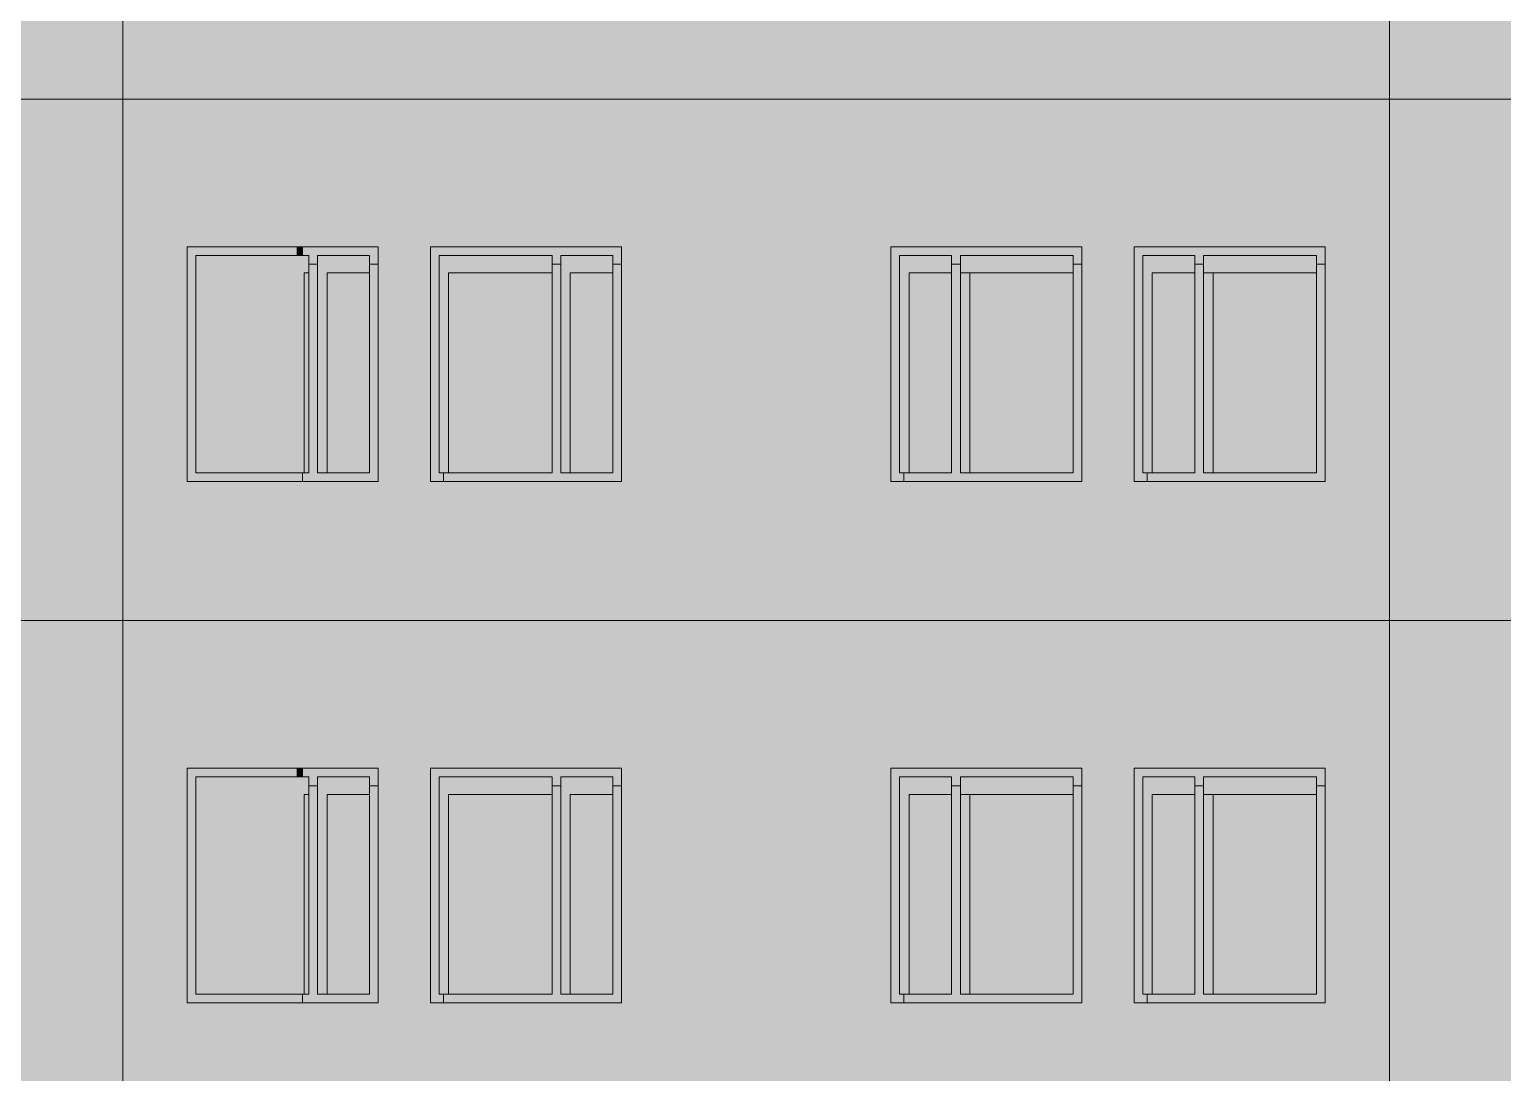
# Model space of a CAD drawing. Header units: millimetres. Extents: x 145836 to 266027, y 108786 to 206069.
# Drawn here: x 159283 to 163523, y 187599 to 190599 of the extents above; entities that cross this region are included whole.
import ezdxf

# ---------------------------------------------------------------- set-up
doc = ezdxf.new("R2010")
doc.units = ezdxf.units.MM
doc.layers.get('0').update_dxf_attribs({"color": 250})
doc.layers.add('hatch1', color=7, linetype='Continuous')

msp = doc.modelspace()

# ---------------------------------------------------------------- hatches: boundary and pattern name
at = {"lineweight": 13, "true_color": 0x787878}
h = msp.add_hatch(color=8, dxfattribs=at)
h.dxf.hatch_style = 1
h.paths.add_polyline_path([(160052.1, 189974), (159737.1, 189974), (159737.1, 189299), (160052.1, 189299), (160052.1, 189324), (159762.1, 189324), (159762.1, 189949), (160052.1, 189949)])
h.paths.add_polyline_path([(160069, 189324), (160052.1, 189324), (160052.1, 189299), (160069, 189299)])
h = msp.add_hatch(color=8, dxfattribs=at)
h.dxf.hatch_style = 1
h.paths.add_polyline_path([(160069, 189974), (160052.1, 189974), (160052.1, 189949), (160069, 189949)])
at = {"lineweight": 13}
h = msp.add_hatch(color=253, dxfattribs=at)
h.dxf.hatch_style = 1
h.paths.add_polyline_path([(160287.1, 189974), (160069, 189974), (160069, 189949), (160087.1, 189949), (160087.1, 189924), (160112.1, 189924), (160112.1, 189949), (160262.1, 189949), (160262.1, 189924), (160287.1, 189924)])
h = msp.add_hatch(color=253, dxfattribs=at)
h.dxf.hatch_style = 1
h.paths.add_polyline_path([(160787.1, 189949), (160787.1, 189924), (160812.1, 189924), (160812.1, 189949), (160962.1, 189949), (160962.1, 189924), (160987.1, 189924), (160987.1, 189974), (160437.1, 189974), (160437.1, 189299), (160474.5, 189299), (160474.5, 189324), (160462.1, 189324), (160462.1, 189949)])
at = {"lineweight": 20}
for color, points in [(253, [(161762.1, 189974), (161762.1, 189299), (161799.5, 189299), (161799.5, 189324), (161787.1, 189324), (161787.1, 189949), (161937.1, 189949), (161937.1, 189924), (161962.1, 189924), (161962.1, 189949), (162287.1, 189949), (162287.1, 189924), (162312.1, 189924), (162312.1, 189974)]), (253, [(162462.1, 189299), (162499.5, 189299), (162499.5, 189324), (162487.1, 189324), (162487.1, 189949), (162637.1, 189949), (162637.1, 189924), (162662.1, 189924), (162662.1, 189949), (162987.1, 189949), (162987.1, 189924), (163012.1, 189924), (163012.1, 189974), (162462.1, 189974)]), (255, [(162287.1, 189324), (161962.1, 189324), (161962.1, 189924), (161937.1, 189924), (161937.1, 189324), (161799.5, 189324), (161799.5, 189299), (162312.1, 189299), (162312.1, 189924), (162287.1, 189924)]), (253, [(161762.1, 188474), (161762.1, 187799), (161799.5, 187799), (161799.5, 187824), (161787.1, 187824), (161787.1, 188449), (161937.1, 188449), (161937.1, 188424), (161962.1, 188424), (161962.1, 188449), (162287.1, 188449), (162287.1, 188424), (162312.1, 188424), (162312.1, 188474)]), (253, [(162462.1, 187799), (162499.5, 187799), (162499.5, 187824), (162487.1, 187824), (162487.1, 188449), (162637.1, 188449), (162637.1, 188424), (162662.1, 188424), (162662.1, 188449), (162987.1, 188449), (162987.1, 188424), (163012.1, 188424), (163012.1, 188474), (162462.1, 188474)]), (255, [(162287.1, 187824), (161962.1, 187824), (161962.1, 188424), (161937.1, 188424), (161937.1, 187824), (161799.5, 187824), (161799.5, 187799), (162312.1, 187799), (162312.1, 188424), (162287.1, 188424)])]:
    msp.add_hatch(color=color, dxfattribs=at).paths.add_polyline_path(points)
at = {"lineweight": 13, "true_color": 0x5c6d75}
h = msp.add_hatch(color=147, dxfattribs=at)
h.dxf.hatch_style = 1
h.paths.add_polyline_path([(160087.1, 189949), (160052.1, 189949), (160052.1, 189324), (160073.9, 189324), (160073.9, 189899), (160087.1, 189899)])
h.paths.add_polyline_path([(160052.1, 189949), (159762.1, 189949), (159762.1, 189324), (160052.1, 189324)])
h = msp.add_hatch(color=147, dxfattribs=at)
h.dxf.hatch_style = 1
h.paths.add_polyline_path([(160262.1, 189899), (160262.1, 189949), (160112.1, 189949), (160112.1, 189324), (160139.5, 189324), (160139.5, 189899)])
h = msp.add_hatch(color=147, dxfattribs=at)
h.paths.add_polyline_path([(160787.1, 189899), (160787.1, 189949), (160462.1, 189949), (160462.1, 189324), (160489.5, 189324), (160489.5, 189899)])
h.paths.add_polyline_path([(160962.1, 189899), (160962.1, 189949), (160812.1, 189949), (160812.1, 189324), (160839.5, 189324), (160839.5, 189899)])
at = {"lineweight": 20, "true_color": 0x5c6d75}
h = msp.add_hatch(color=147, dxfattribs=at)
h.paths.add_polyline_path([(162287.1, 189899), (162287.1, 189949), (161962.1, 189949), (161962.1, 189899)])
h.paths.add_polyline_path([(161937.1, 189899), (161937.1, 189949), (161787.1, 189949), (161787.1, 189324), (161814.5, 189324), (161814.5, 189899)])
for points in [[(162487.1, 189949), (162487.1, 189324), (162514.5, 189324), (162514.5, 189899), (162637.1, 189899), (162637.1, 189949)], [(162987.1, 189899), (162987.1, 189949), (162662.1, 189949), (162662.1, 189899)], [(162487.1, 188449), (162487.1, 187824), (162514.5, 187824), (162514.5, 188399), (162637.1, 188399), (162637.1, 188449)], [(162987.1, 188399), (162987.1, 188449), (162662.1, 188449), (162662.1, 188399)]]:
    msp.add_hatch(color=147, dxfattribs=at).paths.add_polyline_path(points)
at = {"lineweight": 13}
h = msp.add_hatch(color=255, dxfattribs=at)
h.dxf.hatch_style = 1
h.paths.add_polyline_path([(160287.1, 189924), (160262.1, 189924), (160262.1, 189324), (160112.1, 189324), (160112.1, 189924), (160087.1, 189924), (160087.1, 189324), (160069, 189324), (160069, 189299), (160287.1, 189299)])
h.paths.add_polyline_path([(160987.1, 189924), (160962.1, 189924), (160962.1, 189324), (160812.1, 189324), (160812.1, 189924), (160787.1, 189924), (160787.1, 189324), (160474.5, 189324), (160474.5, 189299), (160987.1, 189299)])
at = {"lineweight": 13, "true_color": 0x70858f}
h = msp.add_hatch(color=8, dxfattribs=at)
h.dxf.hatch_style = 1
h.paths.add_polyline_path([(160087.1, 189899), (160073.9, 189899), (160073.9, 189324), (160087.1, 189324)])
h.paths.add_polyline_path([(160262.1, 189899), (160139.5, 189899), (160139.5, 189324), (160262.1, 189324)])
h = msp.add_hatch(color=8, dxfattribs=at)
h.dxf.hatch_style = 1
h.paths.add_polyline_path([(160489.5, 189899), (160489.5, 189324), (160787.1, 189324), (160787.1, 189899)])
h.paths.add_polyline_path([(160839.5, 189324), (160962.1, 189324), (160962.1, 189899), (160839.5, 189899)])
h = msp.add_hatch(color=8, dxfattribs=at)
h.paths.add_polyline_path([(162287.1, 189899), (161989.5, 189899), (161989.5, 189324), (162287.1, 189324)])
h.paths.add_polyline_path([(161814.5, 189324), (161937.1, 189324), (161937.1, 189899), (161814.5, 189899)])
at = {"lineweight": 13, "true_color": 0x5c6d75}
h = msp.add_hatch(color=147, dxfattribs=at)
h.paths.add_polyline_path([(161989.5, 189899), (161962.1, 189899), (161962.1, 189324), (161989.5, 189324)])
h.paths.add_polyline_path([(162662.1, 189324), (162689.5, 189324), (162689.5, 189899), (162662.1, 189899)])
at = {"lineweight": 13}
for points in [[(163012.1, 189924), (162987.1, 189924), (162987.1, 189324), (162662.1, 189324), (162662.1, 189924), (162637.1, 189924), (162637.1, 189324), (162499.5, 189324), (162499.5, 189299), (163012.1, 189299)], [(163012.1, 188424), (162987.1, 188424), (162987.1, 187824), (162662.1, 187824), (162662.1, 188424), (162637.1, 188424), (162637.1, 187824), (162499.5, 187824), (162499.5, 187799), (163012.1, 187799)]]:
    msp.add_hatch(color=255, dxfattribs=at).paths.add_polyline_path(points)
at = {"lineweight": 13, "true_color": 0x70858f}
h = msp.add_hatch(color=8, dxfattribs=at)
h.paths.add_polyline_path([(162689.5, 189324), (162987.1, 189324), (162987.1, 189899), (162689.5, 189899)])
h.paths.add_polyline_path([(162637.1, 189899), (162514.5, 189899), (162514.5, 189324), (162637.1, 189324)])
at = {"lineweight": 13, "true_color": 0x787878}
h = msp.add_hatch(color=8, dxfattribs=at)
h.dxf.hatch_style = 1
h.paths.add_polyline_path([(160052.1, 188474), (159737.1, 188474), (159737.1, 187799), (160052.1, 187799), (160052.1, 187824), (159762.1, 187824), (159762.1, 188449), (160052.1, 188449)])
h.paths.add_polyline_path([(160069, 187824), (160052.1, 187824), (160052.1, 187799), (160069, 187799)])
at = {"lineweight": 13, "true_color": 0x5c6d75}
h = msp.add_hatch(color=147, dxfattribs=at)
h.dxf.hatch_style = 1
h.paths.add_polyline_path([(160087.1, 188449), (160052.1, 188449), (160052.1, 187824), (160073.9, 187824), (160073.9, 188399), (160087.1, 188399)])
h.paths.add_polyline_path([(160052.1, 188449), (159762.1, 188449), (159762.1, 187824), (160052.1, 187824)])
at = {"lineweight": 13, "true_color": 0x787878}
h = msp.add_hatch(color=8, dxfattribs=at)
h.dxf.hatch_style = 1
h.paths.add_polyline_path([(160069, 188474), (160052.1, 188474), (160052.1, 188449), (160069, 188449)])
at = {"lineweight": 13}
h = msp.add_hatch(color=253, dxfattribs=at)
h.dxf.hatch_style = 1
h.paths.add_polyline_path([(160287.1, 188474), (160069, 188474), (160069, 188449), (160087.1, 188449), (160087.1, 188424), (160112.1, 188424), (160112.1, 188449), (160262.1, 188449), (160262.1, 188424), (160287.1, 188424)])
at = {"lineweight": 13, "true_color": 0x5c6d75}
h = msp.add_hatch(color=147, dxfattribs=at)
h.dxf.hatch_style = 1
h.paths.add_polyline_path([(160262.1, 188399), (160262.1, 188449), (160112.1, 188449), (160112.1, 187824), (160139.5, 187824), (160139.5, 188399)])
at = {"lineweight": 13}
h = msp.add_hatch(color=253, dxfattribs=at)
h.dxf.hatch_style = 1
h.paths.add_polyline_path([(160787.1, 188449), (160787.1, 188424), (160812.1, 188424), (160812.1, 188449), (160962.1, 188449), (160962.1, 188424), (160987.1, 188424), (160987.1, 188474), (160437.1, 188474), (160437.1, 187799), (160474.5, 187799), (160474.5, 187824), (160462.1, 187824), (160462.1, 188449)])
at = {"lineweight": 13, "true_color": 0x5c6d75}
h = msp.add_hatch(color=147, dxfattribs=at)
h.paths.add_polyline_path([(160787.1, 188399), (160787.1, 188449), (160462.1, 188449), (160462.1, 187824), (160489.5, 187824), (160489.5, 188399)])
h.paths.add_polyline_path([(160962.1, 188399), (160962.1, 188449), (160812.1, 188449), (160812.1, 187824), (160839.5, 187824), (160839.5, 188399)])
at = {"lineweight": 20, "true_color": 0x5c6d75}
h = msp.add_hatch(color=147, dxfattribs=at)
h.paths.add_polyline_path([(162287.1, 188399), (162287.1, 188449), (161962.1, 188449), (161962.1, 188399)])
h.paths.add_polyline_path([(161937.1, 188399), (161937.1, 188449), (161787.1, 188449), (161787.1, 187824), (161814.5, 187824), (161814.5, 188399)])
at = {"lineweight": 13}
h = msp.add_hatch(color=255, dxfattribs=at)
h.dxf.hatch_style = 1
h.paths.add_polyline_path([(160287.1, 188424), (160262.1, 188424), (160262.1, 187824), (160112.1, 187824), (160112.1, 188424), (160087.1, 188424), (160087.1, 187824), (160069, 187824), (160069, 187799), (160287.1, 187799)])
h.paths.add_polyline_path([(160987.1, 188424), (160962.1, 188424), (160962.1, 187824), (160812.1, 187824), (160812.1, 188424), (160787.1, 188424), (160787.1, 187824), (160474.5, 187824), (160474.5, 187799), (160987.1, 187799)])
at = {"lineweight": 13, "true_color": 0x70858f}
h = msp.add_hatch(color=8, dxfattribs=at)
h.dxf.hatch_style = 1
h.paths.add_polyline_path([(160087.1, 188399), (160073.9, 188399), (160073.9, 187824), (160087.1, 187824)])
h.paths.add_polyline_path([(160262.1, 188399), (160139.5, 188399), (160139.5, 187824), (160262.1, 187824)])
h = msp.add_hatch(color=8, dxfattribs=at)
h.dxf.hatch_style = 1
h.paths.add_polyline_path([(160489.5, 188399), (160489.5, 187824), (160787.1, 187824), (160787.1, 188399)])
h.paths.add_polyline_path([(160839.5, 187824), (160962.1, 187824), (160962.1, 188399), (160839.5, 188399)])
h = msp.add_hatch(color=8, dxfattribs=at)
h.paths.add_polyline_path([(162287.1, 188399), (161989.5, 188399), (161989.5, 187824), (162287.1, 187824)])
h.paths.add_polyline_path([(161814.5, 187824), (161937.1, 187824), (161937.1, 188399), (161814.5, 188399)])
at = {"lineweight": 13, "true_color": 0x5c6d75}
h = msp.add_hatch(color=147, dxfattribs=at)
h.paths.add_polyline_path([(161989.5, 188399), (161962.1, 188399), (161962.1, 187824), (161989.5, 187824)])
h.paths.add_polyline_path([(162662.1, 187824), (162689.5, 187824), (162689.5, 188399), (162662.1, 188399)])
at = {"lineweight": 13, "true_color": 0x70858f}
h = msp.add_hatch(color=8, dxfattribs=at)
h.paths.add_polyline_path([(162689.5, 187824), (162987.1, 187824), (162987.1, 188399), (162689.5, 188399)])
h.paths.add_polyline_path([(162637.1, 188399), (162514.5, 188399), (162514.5, 187824), (162637.1, 187824)])
at = {"layer": 'hatch1', "lineweight": 13, "true_color": 0xf1e5a2}
h = msp.add_hatch(color=41, dxfattribs=at)
h.dxf.hatch_style = 1
h.paths.add_polyline_path([(156067.2, 191899), (156067.2, 191474), (156612.1, 191474), (156612.1, 190799), (156067.2, 190799), (156067.2, 190399), (159552.1, 190399), (159552.1, 191899)])
h.paths.add_polyline_path([(157762.1, 191474), (157762.1, 190799), (156862.1, 190799), (156862.1, 191474)], flags=16)
h.paths.add_polyline_path([(157737.1, 191449), (157737.1, 190824), (157587.1, 190824), (157237.1, 190824), (156887.1, 190824), (156887.1, 191449), (157212.1, 191449), (157562.1, 191449)], flags=0)
h.paths.add_polyline_path([(157887.1, 191474), (158437.1, 191474), (158437.1, 190799), (157887.1, 190799)], flags=16)
h.paths.add_polyline_path([(157912.1, 191449), (158237.1, 191449), (158412.1, 191449), (158412.1, 190824), (158262.1, 190824), (157912.1, 190824)], flags=0)
h.paths.add_polyline_path([(158587.1, 191474), (159137.1, 191474), (159137.1, 190799), (158587.1, 190799)], flags=16)
h.paths.add_polyline_path([(158612.1, 191449), (158937.1, 191449), (159112.1, 191449), (159112.1, 190824), (158962.1, 190824), (158612.1, 190824)], flags=0)
at = {"layer": 'hatch1', "lineweight": 13, "true_color": 0xb7ab6c}
h = msp.add_hatch(color=43, dxfattribs=at)
h.dxf.hatch_style = 1
h.paths.add_polyline_path([(160052.1, 191899), (159552.1, 191899), (159552.1, 190399), (160052.1, 190399), (160052.1, 190799), (159737.1, 190799), (159737.1, 191474), (160052.1, 191474)])
at = {"layer": 'hatch1', "lineweight": 13, "true_color": 0xeedf8c}
h = msp.add_hatch(color=41, dxfattribs=at)
h.dxf.hatch_style = 1
h.paths.add_polyline_path([(161374.6, 191899), (160052.1, 191899), (160052.1, 191474), (160287.1, 191474), (160287.1, 190799), (160052.1, 190799), (160052.1, 190399), (161374.6, 190399)])
h.paths.add_polyline_path([(160987.1, 191474), (160987.1, 190799), (160437.1, 190799), (160437.1, 191474)], flags=16)
h.paths.add_polyline_path([(160787.1, 191449), (160787.1, 191424), (160812.1, 191424), (160812.1, 191449), (160962.1, 191449), (160962.1, 190824), (160812.1, 190824), (160812.1, 191424), (160787.1, 191424), (160787.1, 190824), (160462.1, 190824), (160462.1, 191449)], flags=0)
h.paths.add_polyline_path([(163197.1, 191899), (161374.6, 191899), (161374.6, 190399), (163197.1, 190399)])
h.paths.add_polyline_path([(161762.1, 191474), (162312.1, 191474), (162312.1, 190799), (161762.1, 190799)], flags=16)
h.paths.add_polyline_path([(161787.1, 191449), (161937.1, 191449), (161937.1, 191424), (161962.1, 191424), (161962.1, 191449), (162287.1, 191449), (162287.1, 190824), (161962.1, 190824), (161962.1, 191424), (161937.1, 191424), (161937.1, 190824), (161787.1, 190824)], flags=0)
h.paths.add_polyline_path([(162462.1, 191474), (163012.1, 191474), (163012.1, 190799), (162462.1, 190799)], flags=16)
h.paths.add_polyline_path([(162487.1, 191449), (162637.1, 191449), (162637.1, 191424), (162662.1, 191424), (162662.1, 191449), (162987.1, 191449), (162987.1, 190824), (162662.1, 190824), (162662.1, 191424), (162637.1, 191424), (162637.1, 190824), (162487.1, 190824)], flags=0)
at = {"layer": 'hatch1', "lineweight": 13, "true_color": 0xf1e5a2}
h = msp.add_hatch(color=41, dxfattribs=at)
h.dxf.hatch_style = 1
h.paths.add_polyline_path([(163197.1, 191899), (163197.1, 190399), (166681.9, 190399), (166681.9, 190799), (166137.1, 190799), (166137.1, 191474), (166681.9, 191474), (166681.9, 191899)])
h.paths.add_polyline_path([(164162.1, 191474), (163612.1, 191474), (163612.1, 190799), (164162.1, 190799)], flags=16)
h.paths.add_polyline_path([(164137.1, 191449), (164137.1, 190824), (163812.1, 190824), (163637.1, 190824), (163637.1, 191449), (163787.1, 191449)], flags=0)
h.paths.add_polyline_path([(164312.1, 191474), (164312.1, 190799), (164862.1, 190799), (164862.1, 191474)], flags=16)
h.paths.add_polyline_path([(164337.1, 191449), (164487.1, 191449), (164837.1, 191449), (164837.1, 190824), (164512.1, 190824), (164337.1, 190824)], flags=0)
h.paths.add_polyline_path([(164987.1, 191474), (165887.1, 191474), (165887.1, 190799), (164987.1, 190799)], flags=16)
h.paths.add_polyline_path([(165012.1, 191449), (165162.1, 191449), (165512.1, 191449), (165012.1, 191449), (165012.1, 190824), (165537.1, 190824), (165187.1, 190824), (165012.1, 190824)], flags=0)
h = msp.add_hatch(color=41, dxfattribs=at)
h.dxf.hatch_style = 1
h.paths.add_polyline_path([(156067.2, 190399), (156067.2, 189974), (156612.1, 189974), (156612.1, 189299), (156067.2, 189299), (156067.2, 188899), (159552.1, 188899), (159552.1, 190399)])
h.paths.add_polyline_path([(157762.1, 189974), (157762.1, 189299), (156862.1, 189299), (156862.1, 189974)], flags=16)
h.paths.add_polyline_path([(157737.1, 189949), (157737.1, 189324), (157587.1, 189324), (157237.1, 189324), (156887.1, 189324), (156887.1, 189949), (157212.1, 189949), (157562.1, 189949)], flags=0)
h.paths.add_polyline_path([(157887.1, 189974), (158437.1, 189974), (158437.1, 189299), (157887.1, 189299)], flags=16)
h.paths.add_polyline_path([(157912.1, 189949), (158237.1, 189949), (158412.1, 189949), (158412.1, 189324), (158262.1, 189324), (157912.1, 189324)], flags=0)
h.paths.add_polyline_path([(158587.1, 189974), (159137.1, 189974), (159137.1, 189299), (158587.1, 189299)], flags=16)
h.paths.add_polyline_path([(158612.1, 189949), (158937.1, 189949), (159112.1, 189949), (159112.1, 189324), (158962.1, 189324), (158612.1, 189324)], flags=0)
at = {"layer": 'hatch1', "lineweight": 13, "true_color": 0xb7ab6c}
h = msp.add_hatch(color=43, dxfattribs=at)
h.dxf.hatch_style = 1
h.paths.add_polyline_path([(159552.1, 190399), (159552.1, 188899), (160052.1, 188899), (160052.1, 189299), (159737.1, 189299), (159737.1, 189974), (160052.1, 189974), (160052.1, 190399)])
at = {"layer": 'hatch1', "lineweight": 13, "true_color": 0xeedf8c}
h = msp.add_hatch(color=41, dxfattribs=at)
h.dxf.hatch_style = 1
h.paths.add_polyline_path([(161374.6, 190399), (160052.1, 190399), (160052.1, 189974), (160287.1, 189974), (160287.1, 189299), (160052.1, 189299), (160052.1, 188899), (161374.6, 188899)])
h.paths.add_polyline_path([(160987.1, 189974), (160987.1, 189299), (160437.1, 189299), (160437.1, 189974)], flags=16)
h.paths.add_polyline_path([(160962.1, 189949), (160962.1, 189324), (160812.1, 189324), (160812.1, 189924), (160787.1, 189924), (160787.1, 189324), (160462.1, 189324), (160462.1, 189949), (160787.1, 189949), (160787.1, 189924), (160812.1, 189924), (160812.1, 189949)], flags=0)
h = msp.add_hatch(color=41, dxfattribs=at)
h.dxf.hatch_style = 1
h.paths.add_polyline_path([(163197.1, 190399), (161374.6, 190399), (161374.6, 188899), (163197.1, 188899)])
h.paths.add_polyline_path([(161762.1, 189974), (162312.1, 189974), (162312.1, 189299), (161762.1, 189299)], flags=16)
h.paths.add_polyline_path([(161787.1, 189949), (161937.1, 189949), (161937.1, 189924), (161962.1, 189924), (161962.1, 189949), (162287.1, 189949), (162287.1, 189324), (161962.1, 189324), (161962.1, 189924), (161937.1, 189924), (161937.1, 189324), (161787.1, 189324)], flags=0)
h.paths.add_polyline_path([(162462.1, 189974), (163012.1, 189974), (163012.1, 189299), (162462.1, 189299)], flags=16)
h.paths.add_polyline_path([(162487.1, 189949), (162637.1, 189949), (162637.1, 189924), (162662.1, 189924), (162662.1, 189949), (162987.1, 189949), (162987.1, 189324), (162662.1, 189324), (162662.1, 189924), (162637.1, 189924), (162637.1, 189324), (162487.1, 189324)], flags=0)
at = {"layer": 'hatch1', "lineweight": 13, "true_color": 0xf1e5a2}
h = msp.add_hatch(color=41, dxfattribs=at)
h.dxf.hatch_style = 1
h.paths.add_polyline_path([(163197.1, 190399), (163197.1, 188899), (166681.9, 188899), (166681.9, 189299), (166137.1, 189299), (166137.1, 189974), (166681.9, 189974), (166681.9, 190399)])
h.paths.add_polyline_path([(164312.1, 189974), (164312.1, 189299), (164862.1, 189299), (164862.1, 189974)], flags=16)
h.paths.add_polyline_path([(164337.1, 189949), (164487.1, 189949), (164837.1, 189949), (164837.1, 189324), (164512.1, 189324), (164337.1, 189324)], flags=0)
h.paths.add_polyline_path([(164987.1, 189974), (165887.1, 189974), (165887.1, 189299), (164987.1, 189299)], flags=16)
h.paths.add_polyline_path([(165012.1, 189949), (165162.1, 189949), (165512.1, 189949), (164987.1, 189949), (164987.1, 189324), (165537.1, 189324), (165187.1, 189324), (165012.1, 189324)], flags=0)
h = msp.add_hatch(color=41, dxfattribs=at)
h.dxf.hatch_style = 1
h.paths.add_polyline_path([(156067.2, 188899), (156067.2, 188474), (156612.1, 188474), (156612.1, 187799), (156067.2, 187799), (156067.2, 187399), (159552.1, 187399), (159552.1, 188899)])
h.paths.add_polyline_path([(157887.1, 188474), (158437.1, 188474), (158437.1, 187799), (157887.1, 187799)], flags=16)
h.paths.add_polyline_path([(157912.1, 188449), (158237.1, 188449), (158412.1, 188449), (158412.1, 187824), (158262.1, 187824), (157912.1, 187824)], flags=0)
h.paths.add_polyline_path([(157762.1, 188474), (157762.1, 187799), (156862.1, 187799), (156862.1, 188474)], flags=16)
h.paths.add_polyline_path([(157737.1, 188449), (157737.1, 187824), (157587.1, 187824), (157237.1, 187824), (156887.1, 187824), (156887.1, 188449), (157212.1, 188449), (157562.1, 188449)], flags=0)
h.paths.add_polyline_path([(158587.1, 188474), (159137.1, 188474), (159137.1, 187799), (158587.1, 187799)], flags=16)
h.paths.add_polyline_path([(158612.1, 188449), (158937.1, 188449), (159112.1, 188449), (159112.1, 187824), (158962.1, 187824), (158612.1, 187824)], flags=0)
at = {"layer": 'hatch1', "lineweight": 13, "true_color": 0xb7ab6c}
h = msp.add_hatch(color=43, dxfattribs=at)
h.dxf.hatch_style = 1
h.paths.add_polyline_path([(159552.1, 188899), (159552.1, 187399), (160052.1, 187399), (160052.1, 187799), (159737.1, 187799), (159737.1, 188474), (160052.1, 188474), (160052.1, 188899)])
at = {"layer": 'hatch1', "lineweight": 13, "true_color": 0xeedf8c}
h = msp.add_hatch(color=41, dxfattribs=at)
h.dxf.hatch_style = 1
h.paths.add_polyline_path([(161374.6, 188899), (160052.1, 188899), (160052.1, 188474), (160287.1, 188474), (160287.1, 187799), (160052.1, 187799), (160052.1, 187399), (161374.6, 187399)])
h.paths.add_polyline_path([(160987.1, 188474), (160987.1, 187799), (160437.1, 187799), (160437.1, 188474)], flags=16)
h.paths.add_polyline_path([(160962.1, 188449), (160962.1, 187824), (160812.1, 187824), (160812.1, 188424), (160787.1, 188424), (160787.1, 187824), (160462.1, 187824), (160462.1, 188449), (160787.1, 188449), (160787.1, 188424), (160812.1, 188424), (160812.1, 188449)], flags=0)
h.paths.add_polyline_path([(163197.1, 188899), (161374.6, 188899), (161374.6, 187399), (163197.1, 187399)])
h.paths.add_polyline_path([(161762.1, 188474), (162312.1, 188474), (162312.1, 187799), (161762.1, 187799)], flags=16)
h.paths.add_polyline_path([(161787.1, 188449), (161937.1, 188449), (161937.1, 188424), (161962.1, 188424), (161962.1, 188449), (162287.1, 188449), (162287.1, 187824), (161962.1, 187824), (161962.1, 188424), (161937.1, 188424), (161937.1, 187824), (161787.1, 187824)], flags=0)
h.paths.add_polyline_path([(162462.1, 188474), (163012.1, 188474), (163012.1, 187799), (162462.1, 187799)], flags=16)
h.paths.add_polyline_path([(162487.1, 188449), (162637.1, 188449), (162637.1, 188424), (162662.1, 188424), (162662.1, 188449), (162987.1, 188449), (162987.1, 187824), (162662.1, 187824), (162662.1, 188424), (162637.1, 188424), (162637.1, 187824), (162487.1, 187824)], flags=0)
at = {"layer": 'hatch1', "lineweight": 13, "true_color": 0xf1e5a2}
h = msp.add_hatch(color=41, dxfattribs=at)
h.dxf.hatch_style = 1
h.paths.add_polyline_path([(163197.1, 188899), (163197.1, 187399), (166681.9, 187399), (166681.9, 187799), (166137.1, 187799), (166137.1, 188474), (166681.9, 188474), (166681.9, 188899)])
h.paths.add_polyline_path([(164162.1, 188474), (163612.1, 188474), (163612.1, 187799), (164162.1, 187799)], flags=16)
h.paths.add_polyline_path([(164137.1, 188449), (164137.1, 187824), (163812.1, 187824), (163637.1, 187824), (163637.1, 188449), (163787.1, 188449)], flags=0)
h.paths.add_polyline_path([(164312.1, 188474), (164312.1, 187799), (164862.1, 187799), (164862.1, 188474)], flags=16)
h.paths.add_polyline_path([(164337.1, 188449), (164487.1, 188449), (164837.1, 188449), (164837.1, 187824), (164512.1, 187824), (164337.1, 187824)], flags=0)
h.paths.add_polyline_path([(164987.1, 188474), (165887.1, 188474), (165887.1, 187799), (164987.1, 187799)], flags=16)
h.paths.add_polyline_path([(165012.1, 188449), (165162.1, 188449), (165512.1, 188449), (165012.1, 188449), (165012.1, 187824), (165537.1, 187824), (165187.1, 187824), (165012.1, 187824)], flags=0)

# ---------------------------------------------------------------- linework, layer by layer
at = {"lineweight": 20}
for p, q in [((159552.1, 168449), (159552.1, 201249)), ((163197.1, 168449), (163197.1, 201249)), ((168239.6, 190399), (154509.6, 190399)), ((159737.1, 189974), (160287.1, 189974)), ((159737.1, 189299), (159737.1, 189974)), ((160287.1, 189299), (160287.1, 189974)), ((160437.1, 189974), (160987.1, 189974)), ((160437.1, 189299), (160437.1, 189974)), ((160987.1, 189299), (160987.1, 189974)), ((162312.1, 189974), (161762.1, 189974)), ((161762.1, 189299), (161762.1, 189974)), ((162312.1, 189299), (162312.1, 189974)), ((163012.1, 189974), (162462.1, 189974)), ((162462.1, 189299), (162462.1, 189974)), ((163012.1, 189299), (163012.1, 189974)), ((160087.1, 189949), (159762.1, 189949)), ((160087.1, 189949), (159762.1, 189949)), ((159762.1, 189949), (159762.1, 189324)), ((160087.1, 189324), (160087.1, 189949)), ((160262.1, 189949), (160112.1, 189949)), ((160112.1, 189949), (160112.1, 189324)), ((160262.1, 189324), (160262.1, 189949)), ((160787.1, 189949), (160462.1, 189949)), ((160787.1, 189949), (160462.1, 189949)), ((160462.1, 189949), (160462.1, 189324)), ((160787.1, 189324), (160787.1, 189949)), ((160962.1, 189949), (160812.1, 189949)), ((160812.1, 189949), (160812.1, 189324)), ((160962.1, 189324), (160962.1, 189949)), ((161787.1, 189324), (161787.1, 189949)), ((161787.1, 189949), (161937.1, 189949)), ((161787.1, 189949), (161937.1, 189949)), ((161937.1, 189949), (161937.1, 189324)), ((161962.1, 189949), (162287.1, 189949)), ((161962.1, 189949), (162287.1, 189949)), ((161962.1, 189324), (161962.1, 189949)), ((162287.1, 189949), (162287.1, 189324)), ((162487.1, 189324), (162487.1, 189949)), ((162487.1, 189949), (162637.1, 189949)), ((162487.1, 189949), (162637.1, 189949)), ((162637.1, 189949), (162637.1, 189324)), ((162662.1, 189949), (162987.1, 189949)), ((162662.1, 189324), (162662.1, 189949)), ((162662.1, 189949), (162987.1, 189949)), ((162987.1, 189949), (162987.1, 189324)), ((159737.1, 189299), (160287.1, 189299)), ((160087.1, 189324), (159762.1, 189324)), ((160262.1, 189324), (160112.1, 189324)), ((160437.1, 189299), (160987.1, 189299)), ((160787.1, 189324), (160462.1, 189324)), ((160962.1, 189324), (160812.1, 189324)), ((162312.1, 189299), (161762.1, 189299)), ((161787.1, 189324), (161937.1, 189324)), ((161962.1, 189324), (162287.1, 189324)), ((163012.1, 189299), (162462.1, 189299)), ((162487.1, 189324), (162637.1, 189324)), ((162662.1, 189324), (162987.1, 189324)), ((168239.6, 188899), (154509.6, 188899)), ((159737.1, 188474), (160287.1, 188474)), ((159737.1, 187799), (159737.1, 188474)), ((160087.1, 188449), (159762.1, 188449)), ((160087.1, 188449), (159762.1, 188449)), ((159762.1, 188449), (159762.1, 187824)), ((160087.1, 187824), (160087.1, 188449)), ((160262.1, 188449), (160112.1, 188449)), ((160112.1, 188449), (160112.1, 187824)), ((160262.1, 187824), (160262.1, 188449)), ((160287.1, 187799), (160287.1, 188474)), ((160437.1, 188474), (160987.1, 188474)), ((160437.1, 187799), (160437.1, 188474)), ((160787.1, 188449), (160462.1, 188449)), ((160787.1, 188449), (160462.1, 188449)), ((160462.1, 188449), (160462.1, 187824)), ((160787.1, 187824), (160787.1, 188449)), ((160962.1, 188449), (160812.1, 188449)), ((160812.1, 188449), (160812.1, 187824)), ((160962.1, 187824), (160962.1, 188449)), ((160987.1, 187799), (160987.1, 188474)), ((162312.1, 188474), (161762.1, 188474)), ((161762.1, 187799), (161762.1, 188474)), ((161787.1, 187824), (161787.1, 188449)), ((161787.1, 188449), (161937.1, 188449)), ((161787.1, 188449), (161937.1, 188449)), ((161937.1, 188449), (161937.1, 187824)), ((161962.1, 188449), (162287.1, 188449)), ((161962.1, 188449), (162287.1, 188449)), ((161962.1, 187824), (161962.1, 188449)), ((162287.1, 188449), (162287.1, 187824)), ((162312.1, 187799), (162312.1, 188474)), ((163012.1, 188474), (162462.1, 188474)), ((162462.1, 187799), (162462.1, 188474)), ((162487.1, 187824), (162487.1, 188449)), ((162487.1, 188449), (162637.1, 188449)), ((162487.1, 188449), (162637.1, 188449)), ((162637.1, 188449), (162637.1, 187824)), ((162662.1, 188449), (162987.1, 188449)), ((162662.1, 187824), (162662.1, 188449)), ((162662.1, 188449), (162987.1, 188449)), ((162987.1, 188449), (162987.1, 187824)), ((163012.1, 187799), (163012.1, 188474)), ((160087.1, 187824), (159762.1, 187824)), ((160262.1, 187824), (160112.1, 187824)), ((160787.1, 187824), (160462.1, 187824)), ((160962.1, 187824), (160812.1, 187824)), ((161787.1, 187824), (161937.1, 187824)), ((161962.1, 187824), (162287.1, 187824)), ((162487.1, 187824), (162637.1, 187824)), ((162662.1, 187824), (162987.1, 187824)), ((159737.1, 187799), (160287.1, 187799)), ((160437.1, 187799), (160987.1, 187799)), ((162312.1, 187799), (161762.1, 187799)), ((163012.1, 187799), (162462.1, 187799))]:
    msp.add_line(p, q, dxfattribs=at)
at = {"color": 8, "lineweight": 13, "true_color": 0x828282}
for p, q in [((160069, 189974), (160069, 189949)), ((160069, 189324), (160069, 189299)), ((160069, 188474), (160069, 188449)), ((160069, 187824), (160069, 187799))]:
    msp.add_line(p, q, dxfattribs=at)
at = {"color": 147, "lineweight": 20, "true_color": 0x5c6d75}
for p, q in [((160087.1, 189899), (160073.9, 189899)), ((160073.9, 189899), (160073.9, 189324)), ((160262.1, 189899), (160139.5, 189899)), ((160139.5, 189899), (160139.5, 189324)), ((160787.1, 189899), (160489.5, 189899)), ((160489.5, 189899), (160489.5, 189324)), ((160962.1, 189899), (160839.5, 189899)), ((160839.5, 189899), (160839.5, 189324)), ((161814.5, 189899), (161937.1, 189899)), ((161814.5, 189899), (161814.5, 189324)), ((161962.1, 189899), (162287.1, 189899)), ((161989.5, 189899), (161989.5, 189324)), ((162514.5, 189899), (162637.1, 189899)), ((162514.5, 189899), (162514.5, 189324)), ((162662.1, 189899), (162987.1, 189899)), ((162689.5, 189899), (162689.5, 189324)), ((160087.1, 188399), (160073.9, 188399)), ((160073.9, 188399), (160073.9, 187824)), ((160262.1, 188399), (160139.5, 188399)), ((160139.5, 188399), (160139.5, 187824)), ((160787.1, 188399), (160489.5, 188399)), ((160489.5, 188399), (160489.5, 187824)), ((160962.1, 188399), (160839.5, 188399)), ((160839.5, 188399), (160839.5, 187824)), ((161814.5, 188399), (161937.1, 188399)), ((161814.5, 188399), (161814.5, 187824)), ((161962.1, 188399), (162287.1, 188399)), ((161989.5, 188399), (161989.5, 187824)), ((162514.5, 188399), (162637.1, 188399)), ((162514.5, 188399), (162514.5, 187824)), ((162662.1, 188399), (162987.1, 188399)), ((162689.5, 188399), (162689.5, 187824))]:
    msp.add_line(p, q, dxfattribs=at)
at = {"color": 253, "lineweight": 20}
for p, q in [((160112.1, 189924), (160087.1, 189924)), ((160287.1, 189924), (160262.1, 189924)), ((160812.1, 189924), (160787.1, 189924)), ((160987.1, 189924), (160962.1, 189924)), ((161937.1, 189924), (161962.1, 189924)), ((162287.1, 189924), (162312.1, 189924)), ((162637.1, 189924), (162662.1, 189924)), ((162987.1, 189924), (163012.1, 189924)), ((160474.5, 189324), (160474.5, 189299)), ((161799.5, 189324), (161799.5, 189299)), ((162499.5, 189324), (162499.5, 189299)), ((160112.1, 188424), (160087.1, 188424)), ((160287.1, 188424), (160262.1, 188424)), ((160812.1, 188424), (160787.1, 188424)), ((160987.1, 188424), (160962.1, 188424)), ((161937.1, 188424), (161962.1, 188424)), ((162287.1, 188424), (162312.1, 188424)), ((162637.1, 188424), (162662.1, 188424)), ((162987.1, 188424), (163012.1, 188424)), ((160474.5, 187824), (160474.5, 187799)), ((161799.5, 187824), (161799.5, 187799)), ((162499.5, 187824), (162499.5, 187799))]:
    msp.add_line(p, q, dxfattribs=at)

doc.saveas('drawing.dxf')
